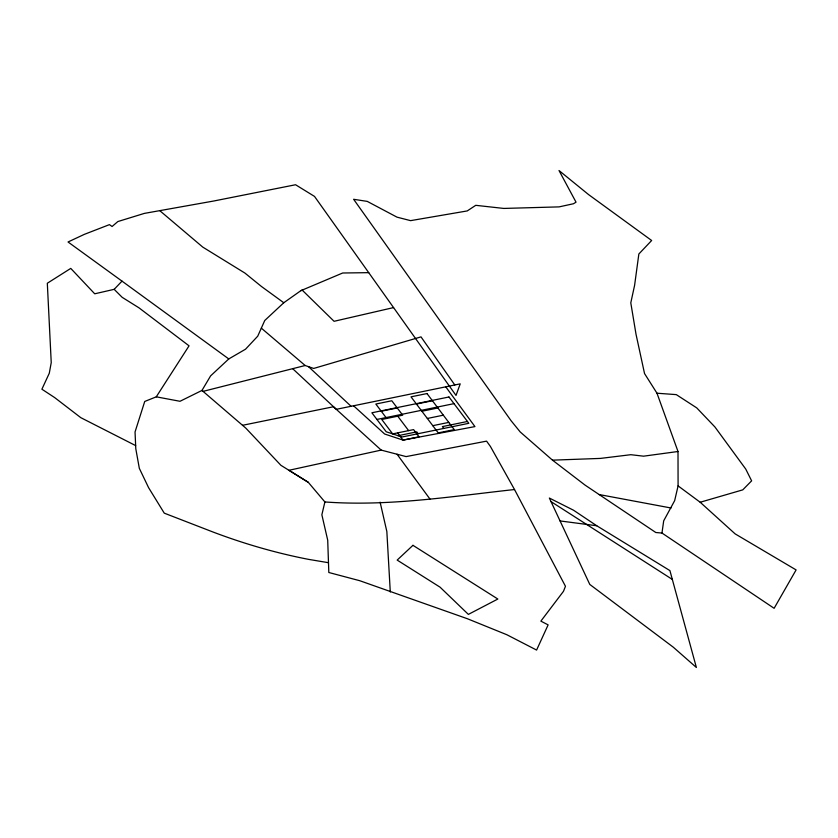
<?xml version="1.0" encoding="UTF-8"?>
<svg xmlns="http://www.w3.org/2000/svg" width="838" height="838" viewBox="0 0 838 838"><rect width="100%" height="100%" fill="white"/><g stroke="black" fill="none" stroke-linecap="round" stroke-linejoin="round"><path stroke-width="1.26" d="M661.968 533.041L663.696 520.827L674.653 500.663L678.089 485.883L678.005 451.504L656.982 393.221L644.537 373.559L636.021 334.278L630.794 302.843L634.607 285.287L638.849 253.998L651.65 240.496L588.527 194.552L559.009 170.523L576.031 202.178L573.454 203.749L559.103 206.881L503.774 208.432L475.754 205.32L467.248 210.925L410.589 220.645L396.982 217.147L367.264 201.392L353.626 199.287L511.033 420.655L520.22 431.968L552.493 460.156L585.06 485.108L655.829 532.518L661.968 533.041L774.123 608.304L796.1 569.913L735.125 533.869L700.18 502.245L678.089 485.883M324.893 501.952L321.865 514.783L327.71 540.185L328.821 572.501L359.764 580.713L467.405 618.737L506.843 634.733L536.592 650.068L548.125 624.876L540.866 621.136L563.482 591.314L565.461 586.286L514.522 489.528L490.387 446.413L486.574 441.134L406.105 456.595L381.185 450.1L288.953 470.296L308.258 482.29L324.893 501.952C388.361 506.623 451.577 496.421 514.522 489.528M328.486 562.707L308.562 559.365A395.347 246.644 26.7 0 1 212.705 531.9L164.258 513.149L148.588 487.664L139.328 468.348L135.787 448.707L135.044 431.958L144.733 401.465L156.266 396.835L189.053 345.832L138.972 307.829L122.17 297.322L114.178 289.34L94.715 293.803L70.759 268.401L47.316 283.244L51.233 362.613L49.285 373.245L41.9 389.209L54.638 397.568L80.773 417.649L135.651 445.596M368.73 272.654L342.69 272.999L300.873 290.66L283.789 302.738L264.745 320.504L257.727 336.185L245.544 349.195L228.774 358.936L122.002 281.128L114.178 289.34M228.774 358.936L210.621 375.864L201.968 390.435L180.002 401.287L156.266 396.835M300.873 290.66L302.193 290.105L334.069 321.3L393.567 307.588M700.18 502.245L742.761 489.863L751.623 480.844L745.736 469.05L714.919 426.961L696.755 407.897L676.297 394.625L656.982 393.221M454.804 384.967L421.001 336.876L313.684 368.448L305.179 365.515L203.058 391.367L201.968 390.435L245.827 428.134L280.898 465.3L308.258 482.29M122.002 281.128L68.035 241.983L84.324 234.368L109.464 224.626L112.072 226.511L117.854 221.557L144.346 213.397L213.554 201.047L295.573 184.748L314.512 196.417L456.019 395.421L460.219 383.856L336.31 409.321L292.682 368.678M242.528 425.306L333.461 406.744L381.185 450.1M381.28 411.249L397.264 407.97M416.455 404.042L432.439 400.763M376.911 419.44L453.997 403.644M421.902 411.259L437.886 407.98M427.338 418.466L443.333 415.187M432.785 425.673L448.77 422.404M398.081 435.697L416.79 431.863L418.162 433.686M467.457 421.472L442.37 426.615L443.752 428.448M678.005 451.504L643.574 456.176L630.815 454.699L600.469 458.407L552.493 460.156M560.067 520.932L596.74 525.751L669.918 570.605L696.378 667.477L673.281 647.187L589.784 584.432L549.351 498.044L573.59 510.258L596.74 525.751M599.149 494.546L671.049 507.996M551.027 501.616L672.327 579.414M283.789 302.738L261.393 286.439L244.968 273.104L202.765 247.105L160.016 210.862M261.33 328.14L305.179 365.515M353.51 405.728L384.642 434.011L403.047 440.097L474.937 426.594L445.753 386.821M308.531 366.677L351.038 406.231M397.757 416.203L408.651 430.627M386.716 418.466L375.833 404.042L391.817 400.763L402.711 415.187L381.772 419.471L392.655 433.895L413.595 429.611L419.042 436.818L403.047 440.097L397.61 432.89M397.055 454.238L429.946 499.039M380.117 502.182L386.842 531.512L390.288 591.963M412.956 545.329L397.17 560.088L440.065 587.176L468.369 614.39L497.845 599.034L412.956 545.329M427.003 393.556L411.008 396.835L438.232 432.89L454.217 429.611L427.003 393.556M448.969 396.982L371.883 412.778L386.224 431.769L402.02 436.996L468.84 423.305L448.969 396.982"/></g></svg>
